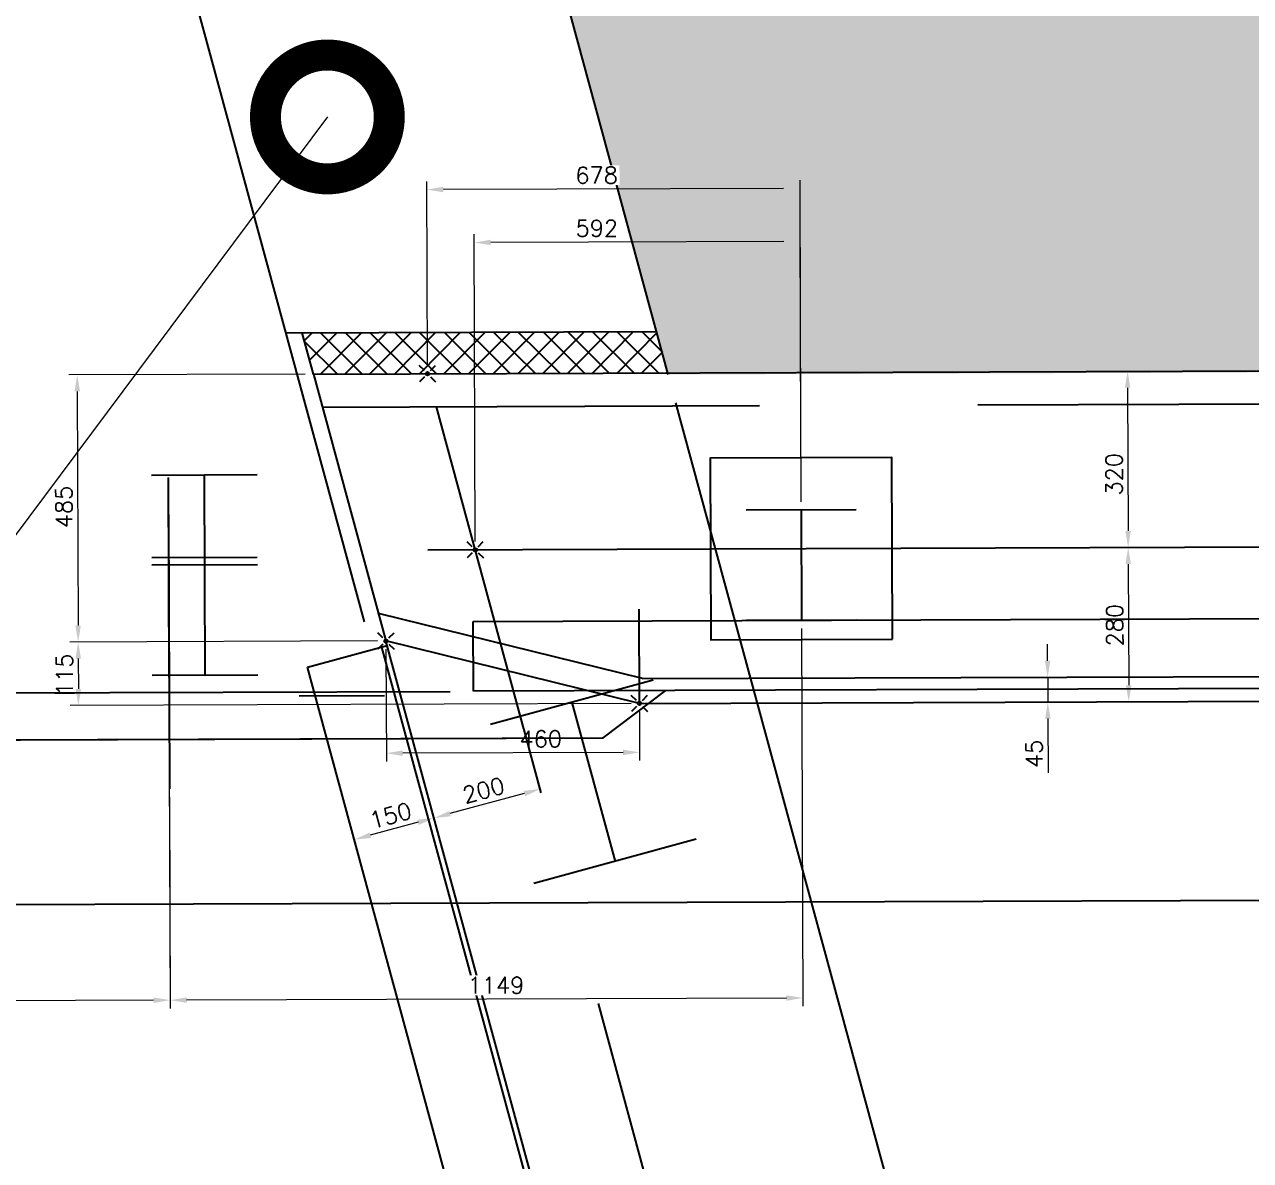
# Model space of a CAD drawing. Header units: metres. Extents: x -16741 to 19994, y 5629700 to 5668838.
# Drawn here: x 16698.18 to 16700.407, y 5649274.155 to 5649276.218 of the extents above; entities that cross this region are included whole.
import ezdxf
from ezdxf import colors
from ezdxf.entities.mleader import LeaderData, LeaderLine
from ezdxf.math import Vec2, Vec3

# ---------------------------------------------------------------- set-up
doc = ezdxf.new("R2010")
doc.units = ezdxf.units.M
for name, pattern in [('CB178108 - Hwy 560 Bridge Replacement Linework$0$CENTERX2', [101.6, 63.5, -12.7, 12.7, -12.7]), ('CB178108 - Hwy 560 Bridge Replacement Linework$0$HIDDEN2', [4.7625, 3.175, -1.5875]), ('CENTERX2', [101.6, 63.5, -12.7, 12.7, -12.7]), ('DGN Style 4', [17.145521, 8.572761, -4.28638, 0, -4.28638]), ('HIDDEN2', [4.7625, 3.175, -1.5875])]:
    doc.linetypes.add(name, pattern=pattern)
for name, color, linetype in [('CB178108 - Hwy 560 Bridge Replacement Linework$0$S-BR-BRIDGERAIL', 139, 'Continuous'), ('CB178108 - Hwy 560 Bridge Replacement Linework$0$S-BR-CEN', 1, 'CB178108 - Hwy 560 Bridge Replacement Linework$0$CENTERX2'), ('CB178108 - Hwy 560 Bridge Replacement Linework$0$S-BR-DECK', 2, 'Continuous'), ('CB178108 - Hwy 560 Bridge Replacement Linework$0$S-BR-DIM', 1, 'Continuous'), ('CB178108 - Hwy 560 Bridge Replacement Linework$0$S-BR-POST', 139, 'Continuous'), ('CB178108 - Hwy 560 Bridge Replacement Linework$0$S-BR-PRECAST', 21, 'Continuous'), ('Existing Highway 560 (Glenmore Tr) Surface$0$S-RD-EOP', 64, 'Continuous'), ('S-BR-ABUT', 21, 'Continuous'), ('S-BR-ABUTMENT-HDD-THIN', 67, 'HIDDEN2'), ('S-BR-BRIDGERAIL', 139, 'Continuous'), ('S-BR-CEN', 1, 'CENTERX2'), ('S-BR-DECK', 2, 'Continuous'), ('S-BR-DIM', 1, 'Continuous'), ('S-BR-PIER', 21, 'Continuous'), ('S-BR-PILE-HDD', 21, 'HIDDEN2'), ('S-BR-POST', 139, 'Continuous'), ('S-BR-PRECAST', 21, 'Continuous'), ('S-BR-RIP-RAP', 252, 'Continuous')]:
    doc.layers.add(name, color=color, linetype=linetype)
doc.layers.add('S-BR-CEN-DGN4', color=1, linetype='DGN Style 4', lineweight=30)
doc.layers.add('S-BR-ELEVATIONS-NPLOT', color=8, linetype='Continuous', plot=False)
doc.styles.add('AT Text Standard', font='simplex.shx', dxfattribs={"oblique": 1e-05, "height": 3})
doc.styles.add('AT_Font_Prop_3.0', font='font005.shx', dxfattribs={"height": 3})
doc.dimstyles.new('AT Dim Standard (Millimeters)', dxfattribs={"dimtxt": 3, "dimasz": 3, "dimexe": 1.5, "dimexo": 1.5, "dimgap": 1, "dimtad": 1, "dimdec": 0, "dimlfac": 1000, "dimzin": 0, "dimdsep": 46, "dimtxsty": 'AT Text Standard', "dimcen": -1.5, "dimclrd": 256, "dimclre": 256, "dimclrt": 7, "dimaunit": 1, "dimadec": 3, "dimazin": 0, "dimtfac": 1, "dimtdec": 0, "dimtmove": 0, "dimatfit": 3, "dimfxl": 1, "dimtfill": 1, "dimtolj": 1, "dimtzin": 0, "dimlwd": 15, "dimlwe": 15, "dimarcsym": 0})

# ---------------------------------------------------------------- blocks, each defined once
blk = doc.blocks.new('HP')
at = {"layer": 'S-BR-PILE-HDD', "ltscale": 0.1}
for p, q in [((-0.153, 0.1495), (0.153, 0.1495)), ((0, -0.1495), (0, 0.1495)), ((-0.153, -0.1495), (0.153, -0.1495))]:
    blk.add_line(p, q, dxfattribs=at)
blk = doc.blocks.new('*D267')
at = {"layer": 'Defpoints', "color": 0, "lineweight": 30, "transparency": 16777216}
for p in [(16699.117, 5649274.8297), (16698.924, 5649274.7772), (16698.924, 5649274.7772)]:
    blk.add_point(p, dxfattribs=at)
at = {"layer": 'S-BR-ELEVATIONS-NPLOT', "lineweight": 15, "transparency": 16777216}
blk.add_line((16699.0881, 5649274.8218), (16698.953, 5649274.7851), dxfattribs=at)
at = {"layer": 'S-BR-ELEVATIONS-NPLOT', "lineweight": 30, "transparency": 16777216}
for points in [[(16699.0868, 5649274.8266), (16699.0894, 5649274.817), (16699.117, 5649274.8297)], [(16698.9517, 5649274.7899), (16698.9543, 5649274.7803), (16698.924, 5649274.7772)]]:
    blk.add_solid(points, dxfattribs=at)
at = {"layer": 'S-BR-ELEVATIONS-NPLOT', "color": 8, "transparency": 16777216, "insert": (16699.014, 5649274.8276), "char_height": 0.03, "attachment_point": 5, "rotation": 15.1985, "style": 'AT Text Standard', "bg_fill": 3, "box_fill_scale": 1.1, "bg_fill_color": 256, "bg_fill_true_color": 13158600, "bg_fill_transparency": 0}
blk.add_mtext('\\A1;200', dxfattribs=at)
blk = doc.blocks.new('*D268')
at = {"layer": 'Defpoints', "color": 0, "lineweight": 30, "transparency": 16777216}
for p in [(16698.924, 5649274.7772), (16698.7793, 5649274.7379), (16698.7793, 5649274.7379)]:
    blk.add_point(p, dxfattribs=at)
at = {"layer": 'S-BR-ELEVATIONS-NPLOT', "lineweight": 15, "transparency": 16777216}
blk.add_line((16698.8951, 5649274.7694), (16698.8082, 5649274.7458), dxfattribs=at)
at = {"layer": 'S-BR-ELEVATIONS-NPLOT', "lineweight": 30, "transparency": 16777216}
for points in [[(16698.8938, 5649274.7742), (16698.8964, 5649274.7645), (16698.924, 5649274.7772)], [(16698.8069, 5649274.7506), (16698.8095, 5649274.741), (16698.7793, 5649274.7379)]]:
    blk.add_solid(points, dxfattribs=at)
at = {"layer": 'S-BR-ELEVATIONS-NPLOT', "color": 8, "transparency": 16777216, "insert": (16698.8451, 5649274.7817), "char_height": 0.03, "attachment_point": 5, "rotation": 15.1985, "style": 'AT Text Standard', "bg_fill": 3, "box_fill_scale": 1.1, "bg_fill_color": 256, "bg_fill_true_color": 13158600, "bg_fill_transparency": 0}
blk.add_mtext('\\A1;150', dxfattribs=at)
blk = doc.blocks.new('*D269')
at = {"layer": 'Defpoints', "color": 0, "lineweight": 30, "transparency": 16777216}
for p in [(16700.3163, 5649275.5888), (16700.4444, 5649274.9892), (16700.4757, 5649274.9893)]:
    blk.add_point(p, dxfattribs=at)
at = {"layer": 'S-BR-ELEVATIONS-NPLOT', "lineweight": 15, "transparency": 16777216}
for p, q in [((16700.3313, 5649275.5888), (16700.4886, 5649275.5894)), ((16700.4737, 5649275.5593), (16700.4755, 5649275.0193)), ((16700.4594, 5649274.9893), (16700.4907, 5649274.9894))]:
    blk.add_line(p, q, dxfattribs=at)
at = {"layer": 'S-BR-ELEVATIONS-NPLOT', "lineweight": 30, "transparency": 16777216}
for points in [[(16700.4687, 5649275.5593), (16700.4787, 5649275.5594), (16700.4736, 5649275.5893)], [(16700.4705, 5649275.0193), (16700.4805, 5649275.0194), (16700.4757, 5649274.9893)]]:
    blk.add_solid(points, dxfattribs=at)
at = {"layer": 'S-BR-ELEVATIONS-NPLOT', "color": 8, "transparency": 16777216, "insert": (16700.4496, 5649275.2897), "char_height": 0.03, "attachment_point": 5, "rotation": 90.1985, "style": 'AT Text Standard', "bg_fill": 3, "box_fill_scale": 1.1, "bg_fill_color": 256, "bg_fill_true_color": 13158600, "bg_fill_transparency": 0}
blk.add_mtext('\\A1;600', dxfattribs=at)
blk = doc.blocks.new('*D270')
at = {"layer": 'Defpoints', "color": 0, "lineweight": 30, "transparency": 16777216}
for p in [(16699.5916, 5649275.1363), (16698.4434, 5649274.8299), (16698.4447, 5649274.4465)]:
    blk.add_point(p, dxfattribs=at)
at = {"layer": 'S-BR-ELEVATIONS-NPLOT', "lineweight": 15, "transparency": 16777216}
for p, q in [((16699.5916, 5649275.1213), (16699.594, 5649274.4355)), ((16698.4434, 5649274.8149), (16698.4447, 5649274.4315)), ((16699.564, 5649274.4504), (16698.4747, 5649274.4466))]:
    blk.add_line(p, q, dxfattribs=at)
at = {"layer": 'S-BR-ELEVATIONS-NPLOT', "lineweight": 30, "transparency": 16777216}
for points in [[(16698.4747, 5649274.4516), (16698.4747, 5649274.4416), (16698.4447, 5649274.4465)], [(16699.5639, 5649274.4554), (16699.564, 5649274.4454), (16699.594, 5649274.4505)]]:
    blk.add_solid(points, dxfattribs=at)
at = {"layer": 'S-BR-ELEVATIONS-NPLOT', "color": 8, "transparency": 16777216, "insert": (16699.0366, 5649274.4735), "char_height": 0.03, "attachment_point": 5, "rotation": 0.1985, "style": 'AT Text Standard', "bg_fill": 3, "box_fill_scale": 1.1, "bg_fill_color": 256, "bg_fill_true_color": 13158600, "bg_fill_transparency": 0}
blk.add_mtext('\\A1;1149', dxfattribs=at)
blk = doc.blocks.new('*D271')
at = {"layer": 'Defpoints', "color": 0, "lineweight": 30, "transparency": 16777216}
for p in [(16698.4427, 5649275.0323), (16696.0627, 5649275.024), (16696.0647, 5649274.4382)]:
    blk.add_point(p, dxfattribs=at)
at = {"layer": 'S-BR-ELEVATIONS-NPLOT', "lineweight": 15, "transparency": 16777216}
for p, q in [((16696.0627, 5649275.009), (16696.0647, 5649274.4232)), ((16698.4427, 5649275.0173), (16698.4447, 5649274.4315)), ((16698.4147, 5649274.4464), (16696.0947, 5649274.4383))]:
    blk.add_line(p, q, dxfattribs=at)
at = {"layer": 'S-BR-ELEVATIONS-NPLOT', "lineweight": 30, "transparency": 16777216}
for points in [[(16698.4147, 5649274.4514), (16698.4147, 5649274.4414), (16698.4447, 5649274.4465)], [(16696.0947, 5649274.4433), (16696.0947, 5649274.4333), (16696.0647, 5649274.4382)]]:
    blk.add_solid(points, dxfattribs=at)
at = {"layer": 'S-BR-ELEVATIONS-NPLOT', "color": 8, "transparency": 16777216, "insert": (16697.1566, 5649274.467), "char_height": 0.03, "attachment_point": 5, "rotation": 0.1985, "style": 'AT Text Standard', "bg_fill": 3, "box_fill_scale": 1.1, "bg_fill_color": 256, "bg_fill_true_color": 13158600, "bg_fill_transparency": 0}
blk.add_mtext('\\A1;2380', dxfattribs=at)
blk = doc.blocks.new('*D272')
at = {"layer": 'Defpoints', "color": 0, "lineweight": 30, "transparency": 16777216}
for p in [(16700.0264, 5649275.5878), (16700.1535, 5649275.2682), (16700.1848, 5649275.2683)]:
    blk.add_point(p, dxfattribs=at)
at = {"layer": 'S-BR-ELEVATIONS-NPLOT', "lineweight": 15, "transparency": 16777216}
for p, q in [((16700.0414, 5649275.5878), (16700.1987, 5649275.5884)), ((16700.1838, 5649275.5583), (16700.1847, 5649275.2983)), ((16700.1685, 5649275.2683), (16700.1998, 5649275.2684))]:
    blk.add_line(p, q, dxfattribs=at)
at = {"layer": 'S-BR-ELEVATIONS-NPLOT', "lineweight": 30, "transparency": 16777216}
for points in [[(16700.1788, 5649275.5583), (16700.1888, 5649275.5583), (16700.1837, 5649275.5883)], [(16700.1797, 5649275.2983), (16700.1897, 5649275.2983), (16700.1848, 5649275.2683)]]:
    blk.add_solid(points, dxfattribs=at)
at = {"layer": 'S-BR-ELEVATIONS-NPLOT', "color": 8, "transparency": 16777216, "insert": (16700.1593, 5649275.4013), "char_height": 0.03, "attachment_point": 5, "rotation": 90.1985, "style": 'AT Text Standard', "bg_fill": 3, "box_fill_scale": 1.1, "bg_fill_color": 256, "bg_fill_true_color": 13158600, "bg_fill_transparency": 0}
blk.add_mtext('\\A1;320', dxfattribs=at)
blk = doc.blocks.new('*D273')
at = {"layer": 'Defpoints', "color": 0, "lineweight": 30, "transparency": 16777216}
for p in [(16700.0275, 5649275.2678), (16700.1545, 5649274.9882), (16700.1858, 5649274.9883)]:
    blk.add_point(p, dxfattribs=at)
at = {"layer": 'S-BR-ELEVATIONS-NPLOT', "lineweight": 15, "transparency": 16777216}
for p, q in [((16700.0425, 5649275.2678), (16700.1998, 5649275.2684)), ((16700.1849, 5649275.2383), (16700.1857, 5649275.0183)), ((16700.1695, 5649274.9883), (16700.2008, 5649274.9884))]:
    blk.add_line(p, q, dxfattribs=at)
at = {"layer": 'S-BR-ELEVATIONS-NPLOT', "lineweight": 30, "transparency": 16777216}
for points in [[(16700.1799, 5649275.2383), (16700.1899, 5649275.2383), (16700.1848, 5649275.2683)], [(16700.1807, 5649275.0183), (16700.1907, 5649275.0183), (16700.1858, 5649274.9883)]]:
    blk.add_solid(points, dxfattribs=at)
at = {"layer": 'S-BR-ELEVATIONS-NPLOT', "color": 8, "transparency": 16777216, "insert": (16700.1603, 5649275.1273), "char_height": 0.03, "attachment_point": 5, "rotation": 90.1985, "style": 'AT Text Standard', "bg_fill": 3, "box_fill_scale": 1.1, "bg_fill_color": 256, "bg_fill_true_color": 13158600, "bg_fill_transparency": 0}
blk.add_mtext('\\A1;280', dxfattribs=at)
blk = doc.blocks.new('*D274')
at = {"layer": 'Defpoints', "color": 0, "lineweight": 30, "transparency": 16777216}
for p in [(16699.8814, 5649275.0323), (16700.0075, 5649274.9877), (16700.0388, 5649274.9878)]:
    blk.add_point(p, dxfattribs=at)
at = {"layer": 'S-BR-ELEVATIONS-NPLOT', "lineweight": 15, "transparency": 16777216}
for p, q in [((16700.0385, 5649275.0628), (16700.0384, 5649275.0928)), ((16699.8964, 5649275.0323), (16700.0536, 5649275.0329)), ((16700.0386, 5649275.0328), (16700.0388, 5649274.9878)), ((16700.0225, 5649274.9878), (16700.0538, 5649274.9879)), ((16700.0389, 5649274.9578), (16700.0392, 5649274.8593))]:
    blk.add_line(p, q, dxfattribs=at)
at = {"layer": 'S-BR-ELEVATIONS-NPLOT', "lineweight": 30, "transparency": 16777216}
for points in [[(16700.0335, 5649275.0628), (16700.0435, 5649275.0628), (16700.0386, 5649275.0328)], [(16700.0339, 5649274.9578), (16700.0439, 5649274.9578), (16700.0388, 5649274.9878)]]:
    blk.add_solid(points, dxfattribs=at)
at = {"layer": 'S-BR-ELEVATIONS-NPLOT', "color": 8, "transparency": 16777216, "insert": (16700.0141, 5649274.8935), "char_height": 0.03, "attachment_point": 5, "rotation": 90.1985, "style": 'AT Text Standard', "bg_fill": 3, "box_fill_scale": 1.1, "bg_fill_color": 256, "bg_fill_true_color": 13158600, "bg_fill_transparency": 0}
blk.add_mtext('\\A1;45', dxfattribs=at)
blk = doc.blocks.new('*D276')
at = {"layer": 'Defpoints', "color": 0, "lineweight": 30, "transparency": 16777216}
for p in [(16698.7051, 5649275.5832), (16698.2778, 5649275.0967), (16698.8367, 5649275.0987)]:
    blk.add_point(p, dxfattribs=at)
at = {"layer": 'S-BR-ELEVATIONS-NPLOT', "lineweight": 15, "transparency": 16777216}
for p, q in [((16698.6901, 5649275.5832), (16698.2611, 5649275.5817)), ((16698.2762, 5649275.5517), (16698.2777, 5649275.1267)), ((16698.8217, 5649275.0986), (16698.2628, 5649275.0967))]:
    blk.add_line(p, q, dxfattribs=at)
at = {"layer": 'S-BR-ELEVATIONS-NPLOT', "lineweight": 30, "transparency": 16777216}
for points in [[(16698.2712, 5649275.5517), (16698.2812, 5649275.5517), (16698.2761, 5649275.5817)], [(16698.2727, 5649275.1267), (16698.2827, 5649275.1267), (16698.2778, 5649275.0967)]]:
    blk.add_solid(points, dxfattribs=at)
at = {"layer": 'S-BR-ELEVATIONS-NPLOT', "color": 8, "transparency": 16777216, "insert": (16698.252, 5649275.3418), "char_height": 0.03, "attachment_point": 5, "rotation": 90.1985, "style": 'AT Text Standard', "bg_fill": 3, "box_fill_scale": 1.1, "bg_fill_color": 256, "bg_fill_true_color": 13158600, "bg_fill_transparency": 0}
blk.add_mtext('\\A1;485', dxfattribs=at)
blk = doc.blocks.new('*D277')
at = {"layer": 'Defpoints', "color": 0, "lineweight": 30, "transparency": 16777216}
for p in [(16698.8367, 5649275.0987), (16699.2971, 5649274.9853), (16698.8374, 5649274.8948)]:
    blk.add_point(p, dxfattribs=at)
at = {"layer": 'S-BR-ELEVATIONS-NPLOT', "lineweight": 15, "transparency": 16777216}
for p, q in [((16698.8368, 5649275.0837), (16698.8375, 5649274.8798)), ((16699.2972, 5649274.9703), (16699.2975, 5649274.8814)), ((16699.2674, 5649274.8963), (16698.8674, 5649274.8949))]:
    blk.add_line(p, q, dxfattribs=at)
at = {"layer": 'S-BR-ELEVATIONS-NPLOT', "lineweight": 30, "transparency": 16777216}
for points in [[(16698.8674, 5649274.8999), (16698.8674, 5649274.8899), (16698.8374, 5649274.8948)], [(16699.2674, 5649274.9013), (16699.2674, 5649274.8913), (16699.2974, 5649274.8964)]]:
    blk.add_solid(points, dxfattribs=at)
at = {"layer": 'S-BR-ELEVATIONS-NPLOT', "color": 8, "transparency": 16777216, "insert": (16699.1179, 5649274.9208), "char_height": 0.03, "attachment_point": 5, "rotation": 0.1985, "style": 'AT Text Standard', "bg_fill": 3, "box_fill_scale": 1.1, "bg_fill_color": 256, "bg_fill_true_color": 13158600, "bg_fill_transparency": 0}
blk.add_mtext('\\A1;460', dxfattribs=at)
blk = doc.blocks.new('*D278')
at = {"layer": 'Defpoints', "color": 0, "lineweight": 30, "transparency": 16777216}
for p in [(16698.9971, 5649275.822), (16699.5909, 5649275.3363), (16698.999, 5649275.2642)]:
    blk.add_point(p, dxfattribs=at)
at = {"layer": 'S-BR-ELEVATIONS-NPLOT', "lineweight": 15, "transparency": 16777216}
for p, q in [((16698.9989, 5649275.2792), (16698.997, 5649275.837)), ((16699.5908, 5649275.3513), (16699.5892, 5649275.839)), ((16699.5592, 5649275.8239), (16699.0271, 5649275.8221))]:
    blk.add_line(p, q, dxfattribs=at)
at = {"layer": 'S-BR-ELEVATIONS-NPLOT', "lineweight": 30, "transparency": 16777216}
for points in [[(16699.5592, 5649275.8289), (16699.5592, 5649275.8189), (16699.5892, 5649275.824)], [(16699.027, 5649275.8271), (16699.0271, 5649275.8171), (16698.9971, 5649275.822)]]:
    blk.add_solid(points, dxfattribs=at)
at = {"layer": 'S-BR-ELEVATIONS-NPLOT', "color": 8, "transparency": 16777216, "insert": (16699.2198, 5649275.8478), "char_height": 0.03, "attachment_point": 5, "rotation": 0.1985, "style": 'AT Text Standard', "bg_fill": 3, "box_fill_scale": 1.1, "bg_fill_color": 256, "bg_fill_true_color": 13158600, "bg_fill_transparency": 0}
blk.add_mtext('\\A1;592', dxfattribs=at)
blk = doc.blocks.new('*D279')
at = {"layer": 'Defpoints', "color": 0, "lineweight": 30, "transparency": 16777216}
for p in [(16698.911, 5649275.9181), (16698.9121, 5649275.5839), (16699.5906, 5649275.4327)]:
    blk.add_point(p, dxfattribs=at)
at = {"layer": 'S-BR-ELEVATIONS-NPLOT', "lineweight": 15, "transparency": 16777216}
for p, q in [((16698.9121, 5649275.5989), (16698.9109, 5649275.9331)), ((16699.5589, 5649275.9203), (16698.941, 5649275.9182)), ((16699.5905, 5649275.4477), (16699.5888, 5649275.9354))]:
    blk.add_line(p, q, dxfattribs=at)
at = {"layer": 'S-BR-ELEVATIONS-NPLOT', "lineweight": 30, "transparency": 16777216}
for points in [[(16698.941, 5649275.9232), (16698.941, 5649275.9132), (16698.911, 5649275.9181)], [(16699.5589, 5649275.9253), (16699.5589, 5649275.9153), (16699.5889, 5649275.9204)]]:
    blk.add_solid(points, dxfattribs=at)
at = {"layer": 'S-BR-ELEVATIONS-NPLOT', "color": 8, "transparency": 16777216, "insert": (16699.2194, 5649275.9442), "char_height": 0.03, "attachment_point": 5, "rotation": 0.1985, "style": 'AT Text Standard', "bg_fill": 3, "box_fill_scale": 1.1, "bg_fill_color": 256, "bg_fill_true_color": 13158600, "bg_fill_transparency": 0}
blk.add_mtext('\\A1;678', dxfattribs=at)
blk = doc.blocks.new('*D280')
at = {"layer": 'Defpoints', "color": 0, "lineweight": 30, "transparency": 16777216}
for p in [(16698.8367, 5649275.0987), (16699.2971, 5649274.9853), (16698.2782, 5649274.9817)]:
    blk.add_point(p, dxfattribs=at)
at = {"layer": 'S-BR-ELEVATIONS-NPLOT', "lineweight": 15, "transparency": 16777216}
for p, q in [((16698.8217, 5649275.0986), (16698.2628, 5649275.0967)), ((16698.2779, 5649275.0667), (16698.2781, 5649275.0117)), ((16699.2821, 5649274.9852), (16698.2632, 5649274.9817))]:
    blk.add_line(p, q, dxfattribs=at)
at = {"layer": 'S-BR-ELEVATIONS-NPLOT', "lineweight": 30, "transparency": 16777216}
for points in [[(16698.2729, 5649275.0667), (16698.2829, 5649275.0667), (16698.2778, 5649275.0967)], [(16698.2731, 5649275.0117), (16698.2831, 5649275.0117), (16698.2782, 5649274.9817)]]:
    blk.add_solid(points, dxfattribs=at)
at = {"layer": 'S-BR-ELEVATIONS-NPLOT', "color": 8, "transparency": 16777216, "insert": (16698.253, 5649275.0371), "char_height": 0.03, "attachment_point": 5, "rotation": 90.1985, "style": 'AT Text Standard', "bg_fill": 3, "box_fill_scale": 1.1, "bg_fill_color": 256, "bg_fill_true_color": 13158600, "bg_fill_transparency": 0}
blk.add_mtext('\\A1;115', dxfattribs=at)
blk = doc.blocks.new('*U302')
at = {"layer": 'S-BR-POST'}
for p, q in [((-0.1004, 0.1297), (0.0995, 0.1303)), ((0.0002, -0.07), (-0.0005, 0.13)), ((-0.0998, -0.0703), (0.1002, -0.0697))]:
    blk.add_line(p, q, dxfattribs=at)
blk.add_lwpolyline([(-0.1656, 0.1644), (-0.1644, -0.1656), (0.1656, -0.1644), (0.1644, 0.1656), (-0.1656, 0.1644)], dxfattribs=at)
blk = doc.blocks.new('*U303')
at = {"layer": 'S-BR-DIM', "color": 0, "linetype": 'ByBlock', "lineweight": -2, "transparency": 16777216}
blk.add_blockref('*U302', (0, 0), dxfattribs=at)
blk = doc.blocks.new('_DotSmall')
at = {"color": 0, "linetype": 'ByBlock', "const_width": 0.5}
blk.add_lwpolyline([(-0.0625, 0, 1), (0.0625, 0, 1)], format="xyb", close=True, dxfattribs=at)
blk = doc.blocks.new('*U683')
at = {"layer": 'CB178108 - Hwy 560 Bridge Replacement Linework$0$S-BR-POST'}
for p, q in [((-0.1004, 0.1297), (0.0995, 0.1303)), ((0.0002, -0.07), (-0.0005, 0.13)), ((-0.0998, -0.0703), (0.1002, -0.0697))]:
    blk.add_line(p, q, dxfattribs=at)
blk.add_lwpolyline([(-0.1656, 0.1644), (-0.1644, -0.1656), (0.1656, -0.1644), (0.1644, 0.1656), (-0.1656, 0.1644)], dxfattribs=at)
blk = doc.blocks.new('*U682')
at = {"layer": 'CB178108 - Hwy 560 Bridge Replacement Linework$0$S-BR-DIM', "color": 0, "linetype": 'ByBlock', "lineweight": -2, "transparency": 16777216}
blk.add_blockref('*U683', (0, 0), dxfattribs=at)

msp = doc.modelspace()

# ---------------------------------------------------------------- hatches: boundary and pattern name
at = {"layer": 'S-BR-ELEVATIONS-NPLOT'}
h = msp.add_hatch(dxfattribs=at)
h.set_pattern_fill('ANSI37', color=256, scale=0.01, angle=180)
h.set_pattern_definition([(225.198473, (16827.44491, 5649093.676664), (0.0225282747, -0.0223727365), []), (315.198473, (16827.44491, 5649093.676664), (0.0223727365, 0.0225282747), [])])
h.paths.add_polyline_path([(16699.0129, 5649275.5843), (16699.3494, 5649275.5854), (16699.329, 5649275.6604), (16698.9926, 5649275.6592)])
h.paths.add_polyline_path([(16698.7367, 5649275.5833), (16699.0129, 5649275.5843), (16698.9926, 5649275.6592), (16698.7364, 5649275.6583)])
h.paths.add_polyline_path([(16698.7059, 5649275.5832), (16698.7367, 5649275.5833), (16698.7364, 5649275.6583), (16698.6847, 5649275.6581)])
h = msp.add_hatch(dxfattribs=at)
h.set_pattern_fill('ANSI37', color=256, angle=180)
h.set_pattern_definition([(225.1985, (16827.445, 5649093.6767), (2.252827, -2.237274), []), (315.1985, (16827.445, 5649093.6767), (2.237274, 2.252827), [])])
h.paths.add_polyline_path([(16698.7367, 5649275.5833), (16699.0129, 5649275.5843), (16698.9926, 5649275.6592), (16698.7364, 5649275.6583)])
h.paths.add_polyline_path([(16699.0129, 5649275.5843), (16699.3494, 5649275.5854), (16699.329, 5649275.6604), (16698.9926, 5649275.6592)])
h.paths.add_polyline_path([(16698.7059, 5649275.5832), (16698.7367, 5649275.5833), (16698.7364, 5649275.6583), (16698.7056, 5649275.6582)])
at = {"layer": 'S-BR-RIP-RAP'}
h = msp.add_hatch(dxfattribs=at)
h.set_pattern_fill('GRAVEL', color=256, scale=0.05, angle=15.1985)
h.set_pattern_definition([(243.2112611336, (19569.89406, -53.97544), (-6.8081100797832, -13.6937992223326), [0.17086072, -16.91524181978]), (200.1682146336, (19569.81705, -54.127964), (14.37401018595626, 5.22095117521753), [0.29320236, -29.02702444676]), (147.7089207336, (19569.541824, -54.22905), (15.9182218670842, -10.1519019198502), [0.20674076, -20.46736139705]), (282.4721626336, (19569.147085, -54.6653), (-5.43337232722186, 24.84454397153945), [0.26700226, -26.43321871287]), (308.0321278136, (19569.20475, -54.926), (-10.12327038014886, 13.042219780788), [0.26181685, -25.91990387267]), (12.4721626336, (19569.366054, -55.132223), (-24.84454397153945, -5.43337232722186), [0.26700226, -26.43321871287]), (52.8927141036, (19569.626756, -55.07456), (-12.60306156136435, -16.5841170787119), [0.35309683, -34.95655765712]), (87.4538020036, (19569.83978, -54.792963), (1.2542113669528, 29.29338925162115), [0.33335976, -33.00262830095]), (136.6280392536, (19569.85459, -54.45993), (-14.13295744278836, 13.26895677588624), [0.2679065, -26.52277284936]), (190.4348319336, (19569.65985, -54.27595), (13.8143256077462, 2.4368438610523), [0.30585664, -14.986968475]), (237.5959114336, (19569.35905, -54.331348), (-11.04453413613118, -17.4767492891508), [0.39553896, -39.1583862561]), (154.0125484636, (19570.36374, -54.34794), (-10.5767443712983, 5.0228456580082), [0.13500227, -13.36528291217]), (186.6677080336, (19570.242386, -54.28878), (16.5984328507951, 1.8771592627415), [0.25684099, -25.42731949852]), (240.198473634, (19569.9873, -54.3186), (0.3329476074, -1.22557981818), [0.17960467, -1.6164465542]), (218.3970641436, (19569.86154, -54.19484), (5.462003876376, 4.115897672973), [0.09672066, -9.57531118445]), (306.9998831236, (19569.78573, -54.25491), (-2.224422640612, 3.34379184698), [0.13678281, -6.702376495]), (46.1622301636, (19569.86805, -54.36415), (3.010844239862, 3.450002458447), [0.22215983, -7.18314907645]), (176.763524814, (19570.02192, -54.2039), (2.784107243786, -0.559684603232), [0.16064357, -3.8554490584]), (31.5880139676, (19569.0749, -54.44802), (11.2569553595851, 7.0062155285369), [0.225044, -22.27941333627]), (85.5446495736, (19569.2666, -54.33014), (-1.2398955918046, -14.8131684295272), [0.18879947, -18.6911078391]), (308.3970641436, (19569.95533, -53.9588), (-4.1158976729763, 5.46200387638), [0.19344005, -9.47859179445]), (358.8089333036, (19570.07548, -54.1104), (-13.2546410040096, 0.34726337960725), [0.225044, -22.27941333627]), (354.6424284136, (19569.28133, -55.20788), (-6.793794305693, 0.7864215993566), [0.2170176, -10.63386715655]), (309.9736142336, (19569.4974, -55.228145), (-9.7903227786871, 11.8166399576657), [0.18183606, -18.00179669036]), (81.9998831236, (19570.30054, -55.18104), (0.78642159893, 6.7937943057424), [0.19344005, -9.47859179445]), (32.5524982736, (19570.32746, -54.989485), (-14.600747206124, -9.2306381698584), [0.21289137, -21.0761879901]), (84.6424284136, (19569.7, -55.34419), (-0.786421599404, -6.7937943056874), [0.1085088, -10.74237595655]), (116.5084061076, (19570.227, -55.20102), (-2.557370247779, 4.569371665314), [0.0647573, -6.41099748226]), (181.1622301656, (19570.1981, -55.14307), (4.009687061935, -0.226736995978), [0.26181685, -4.97452729453]), (201.2074795936, (19569.93634, -55.14838), (11.9228505741461, 4.5550558928034), [0.2426335, -24.02068243167]), (318.8885411636, (19569.89802, -54.47446), (-1.891475033126, 2.118212028826), [0.18316194, -4.39588817984]), (8.3557002236, (19570.03602, -54.59489), (21.50075212366727, 3.2089496905704), [0.31977838, -31.65800453252]), (76.1438695336, (19570.3524, -54.54842), (-2.5716860210693, -9.9108491568098), [0.13075412, -12.94469615906]), (105.198473634, (19570.3837, -54.4215), (-1.55852742558, 0.89263221078), [0.0762, -1.1938]), (135.4549107936, (19569.90184, -55.11827), (7.2329525240083, -7.2472682981547), [0.17643348, -17.4669703866]), (63.2112611336, (19569.77609, -54.99451), (6.808110079831, 13.6937992223085), [0.34172144, -16.74438109978]), (15.198473634, (19569.9301, -54.6895), (0.89263221078, 1.55852742558), [0.3302, -0.9398]), (340.5033201336, (19570.24876, -54.6029), (14.5864314364269, -5.2495826453551), [0.20080478, -19.87965836207]), (269.2530777336, (19570.43805, -54.66992), (0.1062106115134, -5.2352668801126), [0.18491454, -9.0608250194]), (222.8444489936, (19570.43564, -54.854815), (-19.95654047268846, -18.58180272099424), [0.30107255, -29.80623221147]), (190.6245523736, (19570.21489, -55.059547), (-16.2654852437205, -3.102739078023), [0.31851473, -31.53292322812])])
h.paths.add_polyline_path([(16704.0703, 5649280.9588), (16699.0116, 5649280.9413, 0.414214), (16697.5168, 5649279.4361), (16697.5207, 5649278.3144), (16699.0087, 5649276.8367), (16699.3494, 5649275.5824), (16705.525, 5649275.6038)])
h.paths.add_polyline_path([(16725.2826, 5649278.6169), (16725.2795, 5649279.5322, 0.414214), (16723.7743, 5649281.027), (16717.3902, 5649281.0049), (16718.8449, 5649275.65), (16724.9963, 5649275.6713), (16724.7469, 5649276.5894)])

# ---------------------------------------------------------------- linework, layer by layer
at = {"layer": 'Existing Highway 560 (Glenmore Tr) Surface$0$S-RD-EOP'}
msp.add_line((16623.581, 5649274.362), (16812.667, 5649275.017), dxfattribs=at)
at = {"layer": 'S-BR-ABUT', "ltscale": 0.05}
for p, q in [((16699.3494, 5649275.5824), (16699.0087, 5649276.8367)), ((16698.7978, 5649275.1335), (16698.4271, 5649276.4982)), ((16698.6553, 5649275.658), (16699.3282, 5649275.6604))]:
    msp.add_line(p, q, dxfattribs=at)
at = {"layer": 'S-BR-ABUTMENT-HDD-THIN'}
for p, q in [((16702.6929, 5649263.2749), (16699.3494, 5649275.5824)), ((16701.9178, 5649263.7573), (16698.8367, 5649275.0987)), ((16698.6943, 5649275.0509), (16698.839, 5649275.0902)), ((16701.8591, 5649263.9353), (16698.8294, 5649275.0876)), ((16701.7239, 5649263.8986), (16698.6943, 5649275.0509)), ((16698.8343, 5649274.9992), (16698.679, 5649274.9987))]:
    msp.add_line(p, q, dxfattribs=at)
at = {"layer": 'S-BR-BRIDGERAIL'}
msp.add_line((16685.6537, 5649274.961), (16698.9532, 5649275.0071), dxfattribs=at)
msp.add_lwpolyline([(16698.9954, 5649275.1342), (16725.7169, 5649275.2268), (16725.7174, 5649275.0998), (16698.9958, 5649275.0072)], close=True, dxfattribs=at)
msp.add_lwpolyline([(16685.6494, 5649274.876), (16699.2315, 5649274.923), (16699.345, 5649275.0084)], dxfattribs=at)
at = {"layer": 'S-BR-CEN', "color": 8, "ltscale": 0.1}
msp.add_line((16698.9129, 5649275.2639), (16726.0139, 5649275.3578), dxfattribs=at)
at = {"layer": 'S-BR-CEN-DGN4', "linetype": 'DGN Style 4'}
msp.add_line((16702.9536, 5649261.0756), (16695.5342, 5649288.3865), dxfattribs=at)
at = {"layer": 'S-BR-DECK'}
for p, q in [((16698.7051, 5649275.5832), (16725.639, 5649275.6765)), ((16698.7051, 5649275.5832), (16698.8367, 5649275.0987)), ((16699.3025, 5649275.0303), (16725.3054, 5649275.1203)), ((16699.2971, 5649274.9853), (16725.3111, 5649275.0754))]:
    msp.add_line(p, q, dxfattribs=at)
at = {"layer": 'S-BR-DIM', "color": 1, "lineweight": -3}
for p, q in [((16698.9066, 5649275.5894), (16698.8974, 5649275.5986)), ((16698.9176, 5649275.5895), (16698.9268, 5649275.5987)), ((16698.9066, 5649275.5784), (16698.8975, 5649275.5692)), ((16698.9177, 5649275.5784), (16698.9269, 5649275.5693)), ((16698.9934, 5649275.2697), (16698.9842, 5649275.2789)), ((16699.0045, 5649275.2698), (16699.0136, 5649275.279)), ((16698.9935, 5649275.2587), (16698.9843, 5649275.2495)), ((16699.0045, 5649275.2587), (16699.0137, 5649275.2496))]:
    msp.add_line(p, q, dxfattribs=at)
for centre in [(16698.9121, 5649275.5839), (16698.999, 5649275.2642)]:
    msp.add_circle(centre, 0.00319, dxfattribs=at)
at = {"layer": 'S-BR-ELEVATIONS-NPLOT'}
msp.add_line((16698.4416, 5649275.3283), (16698.4434, 5649274.8299), dxfattribs=at)
at = {"layer": 'S-BR-POST'}
for p, q in [((16698.6026, 5649275.4), (16698.4108, 5649275.3993)), ((16698.4414, 5649275.3955), (16698.4427, 5649275.0323)), ((16698.5067, 5649275.3997), (16698.5079, 5649275.0365)), ((16699.6909, 5649275.3366), (16699.4909, 5649275.3359)), ((16699.5909, 5649275.3363), (16699.5916, 5649275.1363)), ((16698.6031, 5649275.25), (16698.4113, 5649275.2493)), ((16698.6032, 5649275.2368), (16698.4113, 5649275.2362)), ((16699.6916, 5649275.1366), (16699.4916, 5649275.1359)), ((16698.6039, 5649275.0368), (16698.412, 5649275.0362))]:
    msp.add_line(p, q, dxfattribs=at)
msp.add_lwpolyline([(16699.7567, 5649275.1018), (16699.7556, 5649275.4318), (16699.4256, 5649275.4307), (16699.4267, 5649275.1007), (16699.7567, 5649275.1018)], dxfattribs=at)
at = {"layer": 'S-BR-PRECAST', "linetype": 'HIDDEN2', "ltscale": 0.25}
for p, q in [((16698.7214, 5649275.5233), (16725.6553, 5649275.6166)), ((16702.2402, 5649263.3334), (16698.9284, 5649275.524))]:
    msp.add_line(p, q, dxfattribs=at)

# ---------------------------------------------------------------- block references
at = {"layer": 'S-BR-PIER', "rotation": 195.1984738825905}
msp.add_blockref('HP', (16699.2136, 5649274.8428), dxfattribs=at)

# ---------------------------------------------------------------- next in the draw order: dimensions: what is measured, and where the dimension line sits
at = {"layer": 'S-BR-ELEVATIONS-NPLOT'}
for base, p1, p2, angle, picture, middle in [((16698.9971, 5649275.822), (16699.5909, 5649275.3363), (16698.999, 5649275.2642), 180.1985, '*D278', (16699.2199, 5649275.8228)), ((16700.1848, 5649275.2683), (16700.0264, 5649275.5878), (16700.1535, 5649275.2682), 270.1985, '*D272', (16700.1843, 5649275.4013)), ((16700.4757, 5649274.9893), (16700.3163, 5649275.5888), (16700.4444, 5649274.9892), 270.1985, '*D269', (16700.4746, 5649275.2898))]:
    dim = msp.add_linear_dim(base=base, p1=p1, p2=p2, angle=angle, dimstyle='AT Dim Standard (Millimeters)', override={"dimclrt": 8}, dxfattribs=at)
    dim.commit()
    dim.dimension.update_dxf_attribs({"geometry": picture, "text_midpoint": middle, "dimtype": 160})
dim = msp.add_linear_dim(base=(16698.924, 5649274.7772), p1=(16699.117, 5649274.8297), p2=(16698.924, 5649274.7772), angle=195.1985, dimstyle='AT Dim Standard (Millimeters)', override={"dimclrt": 8}, dxfattribs=at)
dim.commit()
dim.dimension.update_dxf_attribs({"geometry": '*D267', "text_midpoint": (16699.014, 5649274.8276)})

# ---------------------------------------------------------------- next in the draw order: linework, layer by layer
at = {"layer": 'CB178108 - Hwy 560 Bridge Replacement Linework$0$S-BR-DIM', "color": 1}
for p, q in [((16698.9934, 5649275.2697), (16698.9842, 5649275.2789)), ((16699.0045, 5649275.2698), (16699.0136, 5649275.279)), ((16698.9935, 5649275.2587), (16698.9843, 5649275.2495)), ((16699.0045, 5649275.2587), (16699.0137, 5649275.2496))]:
    msp.add_line(p, q, dxfattribs=at)
msp.add_circle((16698.999, 5649275.2642), 0.00319, dxfattribs=at)
at = {"layer": 'CB178108 - Hwy 560 Bridge Replacement Linework$0$S-BR-POST'}
msp.add_line((16699.6909, 5649275.3366), (16699.4909, 5649275.3359), dxfattribs=at)

# ---------------------------------------------------------------- next in the draw order: dimensions: what is measured, and where the dimension line sits
at = {"layer": 'S-BR-ELEVATIONS-NPLOT'}
for base, p1, p2, angle, picture, middle in [((16698.911, 5649275.9181), (16699.5906, 5649275.4327), (16698.9121, 5649275.5839), 180.1985, '*D279', (16699.2195, 5649275.9192)), ((16700.1858, 5649274.9883), (16700.0275, 5649275.2678), (16700.1545, 5649274.9882), 270.1985, '*D273', (16700.1853, 5649275.1274))]:
    dim = msp.add_linear_dim(base=base, p1=p1, p2=p2, angle=angle, dimstyle='AT Dim Standard (Millimeters)', override={"dimclrt": 8}, dxfattribs=at)
    dim.commit()
    dim.dimension.update_dxf_attribs({"geometry": picture, "text_midpoint": middle, "dimtype": 160})
dim = msp.add_linear_dim(base=(16698.7793, 5649274.7379), p1=(16698.924, 5649274.7772), p2=(16698.7793, 5649274.7379), angle=195.1985, dimstyle='AT Dim Standard (Millimeters)', override={"dimclrt": 8}, dxfattribs=at)
dim.commit()
dim.dimension.update_dxf_attribs({"geometry": '*D268', "text_midpoint": (16698.8451, 5649274.7817)})

# ---------------------------------------------------------------- next in the draw order: linework, layer by layer
at = {"layer": 'CB178108 - Hwy 560 Bridge Replacement Linework$0$S-BR-CEN', "color": 8, "ltscale": 0.1}
msp.add_line((16698.9129, 5649275.2639), (16726.0139, 5649275.3578), dxfattribs=at)
at = {"layer": 'CB178108 - Hwy 560 Bridge Replacement Linework$0$S-BR-DIM', "color": 1}
for p, q in [((16698.9066, 5649275.5894), (16698.8974, 5649275.5986)), ((16698.9176, 5649275.5895), (16698.9268, 5649275.5987)), ((16698.9066, 5649275.5784), (16698.8975, 5649275.5692)), ((16698.9177, 5649275.5784), (16698.9269, 5649275.5693))]:
    msp.add_line(p, q, dxfattribs=at)
msp.add_circle((16698.9121, 5649275.5839), 0.00319, dxfattribs=at)

# ---------------------------------------------------------------- next in the draw order: dimensions: what is measured, and where the dimension line sits
at = {"layer": 'S-BR-ELEVATIONS-NPLOT'}
for base, p1, p2, angle, picture, middle in [((16698.4447, 5649274.4465), (16699.5916, 5649275.1363), (16698.4434, 5649274.8299), 180.1985, '*D270', (16699.0367, 5649274.4485)), ((16700.0388, 5649274.9878), (16699.8814, 5649275.0323), (16700.0075, 5649274.9877), 270.1985, '*D274', (16700.0391, 5649274.8935))]:
    dim = msp.add_linear_dim(base=base, p1=p1, p2=p2, angle=angle, dimstyle='AT Dim Standard (Millimeters)', override={"dimclrt": 8}, dxfattribs=at)
    dim.commit()
    dim.dimension.update_dxf_attribs({"geometry": picture, "text_midpoint": middle, "dimtype": 160})

# ---------------------------------------------------------------- next in the draw order: linework, layer by layer
at = {"layer": 'CB178108 - Hwy 560 Bridge Replacement Linework$0$S-BR-POST'}
for p, q in [((16699.5909, 5649275.3363), (16699.5916, 5649275.1363)), ((16699.6916, 5649275.1366), (16699.4916, 5649275.1359))]:
    msp.add_line(p, q, dxfattribs=at)
msp.add_lwpolyline([(16699.7567, 5649275.1018), (16699.7556, 5649275.4318), (16699.4256, 5649275.4307), (16699.4267, 5649275.1007), (16699.7567, 5649275.1018)], dxfattribs=at)
at = {"layer": 'S-BR-DIM', "color": 1, "lineweight": -3}
for p, q in [((16698.8312, 5649275.1042), (16698.822, 5649275.1133)), ((16698.8422, 5649275.1042), (16698.8514, 5649275.1134)), ((16698.8312, 5649275.0931), (16698.8221, 5649275.0839)), ((16698.8423, 5649275.0931), (16698.8515, 5649275.084)), ((16699.2916, 5649274.9908), (16699.2824, 5649274.9999)), ((16699.3026, 5649274.9908), (16699.3118, 5649275)), ((16699.2916, 5649274.9797), (16699.2825, 5649274.9705)), ((16699.3027, 5649274.9797), (16699.3119, 5649274.9706))]:
    msp.add_line(p, q, dxfattribs=at)
for centre in [(16698.8367, 5649275.0987), (16699.2971, 5649274.9853)]:
    msp.add_circle(centre, 0.00319, dxfattribs=at)

# ---------------------------------------------------------------- next in the draw order: block references
at = {"layer": 'CB178108 - Hwy 560 Bridge Replacement Linework$0$S-BR-DIM', "rotation": 179.9999999999586}
msp.add_blockref('*U682', (16699.5911, 5649275.2663), dxfattribs=at)
at = {"layer": 'S-BR-DIM', "rotation": 179.9999999999586}
msp.add_blockref('*U303', (16699.5911, 5649275.2663), dxfattribs=at)

# ---------------------------------------------------------------- next in the draw order: dimensions: what is measured, and where the dimension line sits
at = {"layer": 'S-BR-ELEVATIONS-NPLOT'}
dim = msp.add_linear_dim(base=(16696.0647, 5649274.4382), p1=(16698.4427, 5649275.0323), p2=(16696.0627, 5649275.024), angle=180.1985, dimstyle='AT Dim Standard (Millimeters)', override={"dimclrt": 8}, dxfattribs=at)
dim.commit()
dim.dimension.update_dxf_attribs({"geometry": '*D271', "text_midpoint": (16697.1566, 5649274.442), "dimtype": 160})

# ---------------------------------------------------------------- next in the draw order: dimensions: what is measured, and where the dimension line sits
dim = msp.add_linear_dim(base=(16698.2778, 5649275.0967), p1=(16698.7051, 5649275.5832), p2=(16698.8367, 5649275.0987), angle=270.1985, dimstyle='AT Dim Standard (Millimeters)', override={"dimclrt": 8}, dxfattribs=at)
dim.commit()
dim.dimension.update_dxf_attribs({"geometry": '*D276', "text_midpoint": (16698.277, 5649275.3419), "dimtype": 160})

# ---------------------------------------------------------------- next in the draw order: linework, layer by layer
at = {"layer": 'CB178108 - Hwy 560 Bridge Replacement Linework$0$S-BR-DECK'}
msp.add_line((16698.7051, 5649275.5832), (16725.639, 5649275.6765), dxfattribs=at)
at = {"layer": 'CB178108 - Hwy 560 Bridge Replacement Linework$0$S-BR-POST'}
for p, q in [((16698.6026, 5649275.4), (16698.4108, 5649275.3993)), ((16698.6031, 5649275.25), (16698.4113, 5649275.2493)), ((16698.6032, 5649275.2368), (16698.4113, 5649275.2362))]:
    msp.add_line(p, q, dxfattribs=at)
at = {"layer": 'CB178108 - Hwy 560 Bridge Replacement Linework$0$S-BR-PRECAST', "linetype": 'CB178108 - Hwy 560 Bridge Replacement Linework$0$HIDDEN2', "ltscale": 0.25}
msp.add_line((16698.7214, 5649275.5233), (16725.6553, 5649275.6166), dxfattribs=at)
at = {"layer": 'S-BR-ABUT', "ltscale": 0.05}
msp.add_line((16698.7051, 5649275.5832), (16698.6847, 5649275.6581), dxfattribs=at)

# ---------------------------------------------------------------- next in the draw order: dimensions: what is measured, and where the dimension line sits
at = {"layer": 'S-BR-ELEVATIONS-NPLOT'}
dim = msp.add_linear_dim(base=(16698.8374, 5649274.8948), p1=(16699.2971, 5649274.9853), p2=(16698.8367, 5649275.0987), angle=180.1985, dimstyle='AT Dim Standard (Millimeters)', override={"dimclrt": 8}, dxfattribs=at)
dim.commit()
dim.dimension.update_dxf_attribs({"geometry": '*D277', "text_midpoint": (16699.118, 5649274.8958), "dimtype": 160})

# ---------------------------------------------------------------- next in the draw order: linework, layer by layer
at = {"layer": 'S-BR-DECK'}
for p, q in [((16699.3025, 5649275.0303), (16698.8232, 5649275.1483)), ((16699.2971, 5649274.9853), (16698.8367, 5649275.0987))]:
    msp.add_line(p, q, dxfattribs=at)
at = {"layer": 'S-BR-ELEVATIONS-NPLOT'}
msp.add_line((16699.2971, 5649274.9853), (16699.2965, 5649275.1563), dxfattribs=at)

# ---------------------------------------------------------------- next in the draw order: dimensions: what is measured, and where the dimension line sits
dim = msp.add_linear_dim(base=(16698.2782, 5649274.9817), p1=(16698.8367, 5649275.0987), p2=(16699.2971, 5649274.9853), angle=270.1985, dimstyle='AT Dim Standard (Millimeters)', override={"dimclrt": 8}, dxfattribs=at)
dim.commit()
dim.dimension.update_dxf_attribs({"geometry": '*D280', "text_midpoint": (16698.278, 5649275.0371), "dimtype": 160})

# ---------------------------------------------------------------- next in the draw order: linework, layer by layer
at = {"layer": 'CB178108 - Hwy 560 Bridge Replacement Linework$0$S-BR-BRIDGERAIL'}
msp.add_line((16655.8045, 5649274.8576), (16698.9532, 5649275.0071), dxfattribs=at)
msp.add_lwpolyline([(16698.9954, 5649275.1342), (16725.7169, 5649275.2268), (16725.7174, 5649275.0998), (16698.9958, 5649275.0072)], close=True, dxfattribs=at)
msp.add_lwpolyline([(16655.8045, 5649274.7726), (16699.2315, 5649274.923), (16699.345, 5649275.0084)], dxfattribs=at)
at = {"layer": 'CB178108 - Hwy 560 Bridge Replacement Linework$0$S-BR-DECK'}
for p, q in [((16698.7051, 5649275.5832), (16698.8367, 5649275.0987)), ((16699.3025, 5649275.0303), (16698.8232, 5649275.1483)), ((16699.3025, 5649275.0303), (16725.3054, 5649275.1203)), ((16699.2971, 5649274.9853), (16698.8367, 5649275.0987)), ((16699.2971, 5649274.9853), (16725.3111, 5649275.0754))]:
    msp.add_line(p, q, dxfattribs=at)
at = {"layer": 'CB178108 - Hwy 560 Bridge Replacement Linework$0$S-BR-DIM', "color": 1}
for p, q in [((16698.8312, 5649275.1042), (16698.822, 5649275.1133)), ((16698.8422, 5649275.1042), (16698.8514, 5649275.1134)), ((16698.8312, 5649275.0931), (16698.8221, 5649275.0839)), ((16698.8423, 5649275.0931), (16698.8515, 5649275.084)), ((16699.2916, 5649274.9908), (16699.2824, 5649274.9999)), ((16699.3026, 5649274.9908), (16699.3118, 5649275)), ((16699.2916, 5649274.9797), (16699.2825, 5649274.9705)), ((16699.3027, 5649274.9797), (16699.3119, 5649274.9706))]:
    msp.add_line(p, q, dxfattribs=at)
for centre in [(16698.8367, 5649275.0987), (16699.2971, 5649274.9853)]:
    msp.add_circle(centre, 0.00319, dxfattribs=at)
at = {"layer": 'CB178108 - Hwy 560 Bridge Replacement Linework$0$S-BR-POST'}
for p, q in [((16698.4414, 5649275.3955), (16698.4427, 5649275.0323)), ((16698.5067, 5649275.3997), (16698.5079, 5649275.0365)), ((16698.6039, 5649275.0368), (16698.412, 5649275.0362))]:
    msp.add_line(p, q, dxfattribs=at)
at = {"layer": 'CB178108 - Hwy 560 Bridge Replacement Linework$0$S-BR-PRECAST', "linetype": 'CB178108 - Hwy 560 Bridge Replacement Linework$0$HIDDEN2', "ltscale": 0.25}
msp.add_line((16702.2402, 5649263.3334), (16698.9284, 5649275.524), dxfattribs=at)

# ---------------------------------------------------------------- next in the draw order: leaders
at = {"layer": 'S-BR-DIM', "lineweight": -3}
ml = msp.add_multileader_mtext('Standard', dxfattribs=at)
ml.set_content('', color=2, style='AT_Font_Prop_3.0')
ml.set_leader_properties(color=256, linetype='ByLayer', lineweight=15)
ml.set_arrow_properties(name='DOTSMALL')
ml.build(insert=Vec2(0, 0))
ml.multileader.update_dxf_attribs({"dogleg_length": 5, "arrow_head_size": 0.45, "scale": 0.15})
ctx = ml.context
ctx.base_point, ctx.scale, ctx.char_height, ctx.arrow_head_size, ctx.landing_gap_size, ctx.plane_origin, ctx.plane_x_axis, ctx.plane_y_axis = Vec3(16694.6284, 5649272.1546), 0.15, 0.45, 0.45, 0.3, Vec3(16698.8109, 5649276.2457), Vec3(0.999994, 0.003464), Vec3(-0.003464, 0.999994)
notes = []
notes.append((ctx, [(0, (1, 1, 0), (16695.8243, 5649272.1587), (-0.999994, -0.003464), 0.5959, [(0, [(16698.7304, 5649276.05)], 0, [])])]))
ctx.mtext.insert, ctx.mtext.text_direction, ctx.mtext.rotation, ctx.mtext.flow_direction = Vec3(16694.9276, 5649272.3806), Vec3(0.999994, 0.003464), 0.003464, 5
for ctx, leaders in notes:
    for number, flags, end, landing, length, lines in leaders:
        leader = LeaderData()
        leader.index, (leader.has_last_leader_line, leader.has_dogleg_vector, leader.attachment_direction) = number, flags
        leader.last_leader_point, leader.dogleg_vector, leader.dogleg_length = Vec3(end), Vec3(landing), length
        for number, points, colour, breaks in lines:
            line = LeaderLine()
            line.index, line.vertices, line.color, line.breaks = number, Vec3.list(points), colors.encode_raw_color(colour), breaks
            leader.lines.append(line)
        ctx.leaders.append(leader)

doc.saveas('drawing.dxf')
